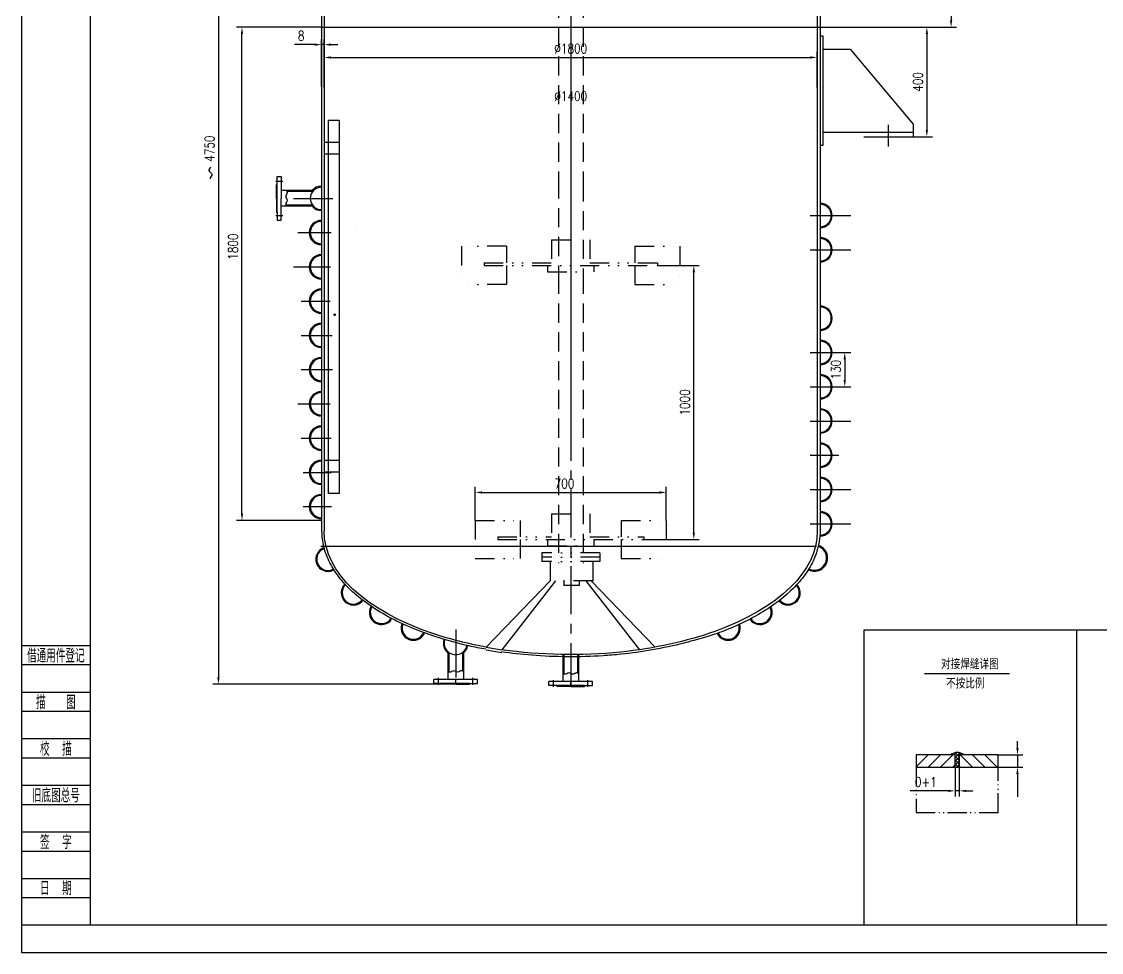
# Model space of a CAD drawing. Header units: millimetres. Extents: x -1762 to 42666, y -863 to 15979.
# Drawn here: x 21582 to 25524, y 10039 to 13436 of the extents above; entities that cross this region are included whole.
import ezdxf
from ezdxf.enums import TextEntityAlignment as Align

# ---------------------------------------------------------------- set-up
doc = ezdxf.new("R2010")
doc.units = ezdxf.units.MM
doc.header["$LTSCALE"] = 10
doc.header["$MEASUREMENT"] = 0
for name, pattern in [('CENTER', [2, 1.25, -0.25, 0.25, -0.25]), ('DASHED', [0.75, 0.5, -0.25]), ('DIVIDE', [1.25, 0.5, -0.25, 0, -0.25, 0, -0.25]), ('SDHX', [11.5, 7, -1.3, 0.3, -1.3, 0.3, -1.3])]:
    doc.linetypes.add(name, pattern=pattern)
doc.layers.get('0').update_dxf_attribs({"linetype": 'CONTINUOUS'})
doc.layers.get('DEFPOINTS').update_dxf_attribs({"linetype": 'CONTINUOUS'})
for name, color, linetype in [('1轮廓实线层', 7, 'CONTINUOUS'), ('2细线层', 3, 'CONTINUOUS'), ('3中心线层', 1, 'CENTER'), ('4虚线层', 6, 'DASHED'), ('5剖面线层', 2, 'CONTINUOUS'), ('6文字层', 3, 'CONTINUOUS'), ('7标注层', 4, 'CONTINUOUS'), ('9双点划线', 6, 'SDHX'), ('9双点划线层', 6, 'DIVIDE'), ('图框层', 7, 'CONTINUOUS')]:
    doc.layers.add(name, color=color, linetype=linetype)
doc.styles.add('PC_TEXTSTYLE', font='romans.shx', dxfattribs={"width": 0.8, "bigfont": 'hzfs.shx'})
doc.dimstyles.new('TH_GBDIM', dxfattribs={"dimscale": 10, "dimtxt": 3.5, "dimasz": 2.5, "dimexe": 2, "dimexo": 0, "dimgap": 1.5, "dimtad": 1, "dimdec": 0, "dimzin": 0, "dimdsep": 46, "dimtxsty": 'PC_TEXTSTYLE', "dimcen": 2.5, "dimadec": 0, "dimazin": 0, "dimtfac": 0.714286, "dimtdec": 0, "dimtmove": 0, "dimatfit": 3, "dimfxl": 0, "dimtolj": 1, "dimtzin": 0, "dimarcsym": 0})

# ---------------------------------------------------------------- blocks, each defined once
blk = doc.blocks.new('*D177')
at = {"layer": '7标注层', "color": 0, "lineweight": -2, "ltscale": 14, "transparency": 16777216}
for p, q in [((24580.3, 12228.6), (24607, 12228.6)), ((24587, 12203.6), (24587, 12128.6)), ((24580.3, 12103.6), (24607, 12103.6))]:
    blk.add_line(p, q, dxfattribs=at)
at = {"layer": '7标注层', "color": 0, "ltscale": 14, "transparency": 16777216}
for points in [[(24582.8, 12203.6), (24591.1, 12203.6), (24587, 12228.6)], [(24582.8, 12128.6), (24591.1, 12128.6), (24587, 12103.6)]]:
    blk.add_solid(points, dxfattribs=at)
at = {"layer": 'DEFPOINTS', "color": 0, "ltscale": 14, "transparency": 16777216}
for p in [(24580.3, 12228.6), (24580.3, 12103.6), (24587, 12103.6)]:
    blk.add_point(p, dxfattribs=at)
at = {"layer": '7标注层', "color": 3, "ltscale": 14, "transparency": 16777216, "insert": (24554.5, 12166.1), "char_height": 35, "attachment_point": 5, "rotation": 90, "style": 'PC_TEXTSTYLE'}
blk.add_mtext('\\A1;130', dxfattribs=at)
blk = doc.blocks.new('*D178')
at = {"layer": '7标注层', "color": 0, "lineweight": -2, "ltscale": 14, "transparency": 16777216}
for p, q in [((22686.9, 13195.9), (22686.9, 13325.3)), ((24486.9, 13195.9), (24486.9, 13325.3)), ((22711.9, 13305.3), (24461.9, 13305.3))]:
    blk.add_line(p, q, dxfattribs=at)
at = {"layer": '7标注层', "color": 0, "ltscale": 14, "transparency": 16777216}
for points in [[(22711.9, 13309.4), (22711.9, 13301.1), (22686.9, 13305.3)], [(24461.9, 13309.4), (24461.9, 13301.1), (24486.9, 13305.3)]]:
    blk.add_solid(points, dxfattribs=at)
at = {"layer": 'DEFPOINTS', "color": 0, "ltscale": 14, "transparency": 16777216}
for p in [(24486.9, 13305.3), (22686.9, 13195.9), (24486.9, 13195.9)]:
    blk.add_point(p, dxfattribs=at)
at = {"layer": '7标注层', "color": 3, "ltscale": 14, "transparency": 16777216, "insert": (23586.9, 13337.8), "char_height": 35, "attachment_point": 5, "style": 'PC_TEXTSTYLE'}
blk.add_mtext('\\A1;%%c1800{}{}', dxfattribs=at)
blk = doc.blocks.new('*D181')
at = {"layer": '7标注层', "color": 0, "lineweight": -2, "ltscale": 14, "transparency": 16777216}
for p, q in [((23586.9, 13916.1), (24995.3, 13916.1)), ((24975.3, 13891.1), (24975.3, 13441.1)), ((24486.9, 13416.1), (24995.3, 13416.1))]:
    blk.add_line(p, q, dxfattribs=at)
at = {"layer": '7标注层', "color": 0, "ltscale": 14, "transparency": 16777216}
for points in [[(24971.2, 13891.1), (24979.5, 13891.1), (24975.3, 13916.1)], [(24971.2, 13441.1), (24979.5, 13441.1), (24975.3, 13416.1)]]:
    blk.add_solid(points, dxfattribs=at)
at = {"layer": 'DEFPOINTS', "color": 0, "ltscale": 14, "transparency": 16777216}
for p in [(23586.9, 13916.1), (24486.9, 13416.1), (24975.3, 13416.1)]:
    blk.add_point(p, dxfattribs=at)
at = {"layer": '7标注层', "color": 3, "ltscale": 14, "transparency": 16777216, "insert": (24942.8, 13690.4), "char_height": 35, "attachment_point": 5, "rotation": 90, "style": 'PC_TEXTSTYLE'}
blk.add_mtext('\\A1;500{}{}', dxfattribs=at)
blk = doc.blocks.new('*D182')
at = {"layer": '7标注层', "color": 0, "lineweight": -2, "ltscale": 14, "transparency": 16777216}
for p, q in [((22676.9, 13416.1), (22366.8, 13416.1)), ((22386.8, 11641.1), (22386.8, 13391.1)), ((22676.9, 11616.1), (22366.8, 11616.1))]:
    blk.add_line(p, q, dxfattribs=at)
at = {"layer": '7标注层', "color": 0, "ltscale": 14, "transparency": 16777216}
for points in [[(22382.7, 13391.1), (22391, 13391.1), (22386.8, 13416.1)], [(22382.7, 11641.1), (22391, 11641.1), (22386.8, 11616.1)]]:
    blk.add_solid(points, dxfattribs=at)
at = {"layer": 'DEFPOINTS', "color": 0, "ltscale": 14, "transparency": 16777216}
for p in [(22386.8, 13416.1), (22676.9, 13416.1), (22676.9, 11616.1)]:
    blk.add_point(p, dxfattribs=at)
at = {"layer": '7标注层', "color": 3, "ltscale": 14, "transparency": 16777216, "insert": (22354.3, 12614.9), "char_height": 35, "attachment_point": 5, "rotation": 90, "style": 'PC_TEXTSTYLE'}
blk.add_mtext('\\A1;1800{}{}', dxfattribs=at)
blk = doc.blocks.new('*D184')
at = {"layer": '7标注层', "color": 0, "lineweight": -2, "ltscale": 14, "transparency": 16777216}
for p, q in [((23646.2, 15487.8), (22281, 15487.8)), ((22301, 15462.8), (22301, 11042.8)), ((23116.9, 11017.8), (22281, 11017.8))]:
    blk.add_line(p, q, dxfattribs=at)
at = {"layer": '7标注层', "color": 0, "ltscale": 14, "transparency": 16777216}
for points in [[(22296.8, 15462.8), (22305.1, 15462.8), (22301, 15487.8)], [(22296.8, 11042.8), (22305.1, 11042.8), (22301, 11017.8)]]:
    blk.add_solid(points, dxfattribs=at)
at = {"layer": 'DEFPOINTS', "color": 0, "ltscale": 14, "transparency": 16777216}
for p in [(23646.2, 15487.8), (22301, 11017.8), (23116.9, 11017.8)]:
    blk.add_point(p, dxfattribs=at)
at = {"layer": '7标注层', "color": 3, "ltscale": 14, "transparency": 16777216, "insert": (22268.5, 12972.6), "char_height": 35, "attachment_point": 5, "rotation": 90, "style": 'PC_TEXTSTYLE'}
blk.add_mtext('\\A1;4750{}{}', dxfattribs=at)
blk = doc.blocks.new('*D185')
at = {"layer": '7标注层', "color": 0, "lineweight": -2, "ltscale": 14, "transparency": 16777216}
for p, q in [((22676.9, 13198.7), (22676.9, 13372.1)), ((22686.9, 13198.7), (22686.9, 13372.1)), ((22651.9, 13352.1), (22578.2, 13352.1)), ((22686.9, 13352.1), (22676.9, 13352.1)), ((22711.9, 13352.1), (22736.9, 13352.1))]:
    blk.add_line(p, q, dxfattribs=at)
at = {"layer": '7标注层', "color": 0, "ltscale": 14, "transparency": 16777216}
for points in [[(22651.9, 13356.2), (22651.9, 13347.9), (22676.9, 13352.1)], [(22711.9, 13356.2), (22711.9, 13347.9), (22686.9, 13352.1)]]:
    blk.add_solid(points, dxfattribs=at)
at = {"layer": 'DEFPOINTS', "color": 0, "ltscale": 14, "transparency": 16777216}
for p in [(22676.9, 13352.1), (22676.9, 13198.7), (22686.9, 13198.7)]:
    blk.add_point(p, dxfattribs=at)
at = {"layer": '7标注层', "color": 3, "ltscale": 14, "transparency": 16777216, "insert": (22602.5, 13384.6), "char_height": 35, "attachment_point": 5, "style": 'PC_TEXTSTYLE'}
blk.add_mtext('\\A1;8', dxfattribs=at)
blk = doc.blocks.new('*D188')
at = {"layer": '7标注层', "color": 0, "lineweight": -2, "ltscale": 14, "transparency": 16777216}
for p, q in [((23238.4, 11616.1), (23238.4, 11737.9)), ((23263.4, 11717.9), (23910.4, 11717.9)), ((23935.4, 11616.1), (23935.4, 11737.9))]:
    blk.add_line(p, q, dxfattribs=at)
at = {"layer": '7标注层', "color": 0, "ltscale": 14, "transparency": 16777216}
for points in [[(23263.4, 11722.1), (23263.4, 11713.7), (23238.4, 11717.9)], [(23910.4, 11722.1), (23910.4, 11713.7), (23935.4, 11717.9)]]:
    blk.add_solid(points, dxfattribs=at)
at = {"layer": 'DEFPOINTS', "color": 0, "ltscale": 14, "transparency": 16777216}
for p in [(23935.4, 11717.9), (23238.4, 11616.1), (23935.4, 11616.1)]:
    blk.add_point(p, dxfattribs=at)
at = {"layer": '7标注层', "color": 3, "ltscale": 14, "transparency": 16777216, "insert": (23563.9, 11750.4), "char_height": 35, "attachment_point": 5, "style": 'PC_TEXTSTYLE'}
blk.add_mtext('\\A1;700{}{}', dxfattribs=at)
blk = doc.blocks.new('*D190')
at = {"layer": '7标注层', "color": 0, "lineweight": -2, "ltscale": 14, "transparency": 16777216}
for p, q in [((23903.4, 12546.4), (24056.1, 12546.4)), ((24036.1, 11571.4), (24036.1, 12521.4)), ((23853.4, 11546.4), (24056.1, 11546.4))]:
    blk.add_line(p, q, dxfattribs=at)
at = {"layer": '7标注层', "color": 0, "ltscale": 14, "transparency": 16777216}
for points in [[(24031.9, 12521.4), (24040.3, 12521.4), (24036.1, 12546.4)], [(24031.9, 11571.4), (24040.3, 11571.4), (24036.1, 11546.4)]]:
    blk.add_solid(points, dxfattribs=at)
at = {"layer": 'DEFPOINTS', "color": 0, "ltscale": 14, "transparency": 16777216}
for p in [(23903.4, 12546.4), (24036.1, 12546.4), (23853.4, 11546.4)]:
    blk.add_point(p, dxfattribs=at)
at = {"layer": '7标注层', "color": 3, "ltscale": 14, "transparency": 16777216, "insert": (24003.6, 12046.4), "char_height": 35, "attachment_point": 5, "rotation": 90, "style": 'PC_TEXTSTYLE'}
blk.add_mtext('\\A1;1000{}{}', dxfattribs=at)
blk = doc.blocks.new('*D191')
at = {"layer": '7标注层', "color": 0, "lineweight": -2, "ltscale": 14, "transparency": 16777216}
for p, q in [((24486.9, 13416.1), (24906.7, 13416.1)), ((24886.7, 13391.1), (24886.7, 13041.1)), ((24836.9, 13016.1), (24906.7, 13016.1))]:
    blk.add_line(p, q, dxfattribs=at)
at = {"layer": '7标注层', "color": 0, "ltscale": 14, "transparency": 16777216}
for points in [[(24882.5, 13391.1), (24890.8, 13391.1), (24886.7, 13416.1)], [(24882.5, 13041.1), (24890.8, 13041.1), (24886.7, 13016.1)]]:
    blk.add_solid(points, dxfattribs=at)
at = {"layer": 'DEFPOINTS', "color": 0, "ltscale": 14, "transparency": 16777216}
for p in [(24486.9, 13416.1), (24836.9, 13016.1), (24886.7, 13016.1)]:
    blk.add_point(p, dxfattribs=at)
at = {"layer": '7标注层', "color": 3, "ltscale": 14, "transparency": 16777216, "insert": (24854.2, 13216.1), "char_height": 35, "attachment_point": 5, "rotation": 90, "style": 'PC_TEXTSTYLE'}
blk.add_mtext('\\A1;400{}{}', dxfattribs=at)
blk = doc.blocks.new('*D202')
at = {"layer": '7标注层', "color": 0, "lineweight": -2, "ltscale": 10, "transparency": 16777216}
for p, q in [((24989.8, 10715.3), (24989.8, 10608.8)), ((25004.8, 10715.3), (25004.8, 10608.8)), ((24964.8, 10628.8), (24825.8, 10628.8)), ((25004.8, 10628.8), (24989.8, 10628.8)), ((25029.8, 10628.8), (25054.8, 10628.8))]:
    blk.add_line(p, q, dxfattribs=at)
at = {"layer": '7标注层', "color": 0, "ltscale": 10, "transparency": 16777216}
for points in [[(24964.8, 10633), (24964.8, 10624.7), (24989.8, 10628.8)], [(25029.8, 10633), (25029.8, 10624.7), (25004.8, 10628.8)]]:
    blk.add_solid(points, dxfattribs=at)
at = {"layer": 'DEFPOINTS', "color": 0, "ltscale": 10, "transparency": 16777216}
for p in [(24989.8, 10715.3), (25004.8, 10715.3), (25004.8, 10628.8)]:
    blk.add_point(p, dxfattribs=at)
at = {"layer": '7标注层', "color": 3, "ltscale": 10, "transparency": 16777216, "insert": (24882.8, 10661.3), "char_height": 35, "attachment_point": 5, "style": 'PC_TEXTSTYLE'}
blk.add_mtext('\\A1;0+1{}{}', dxfattribs=at)
blk = doc.blocks.new('*D203')
at = {"layer": '7标注层', "color": 0, "lineweight": -2, "ltscale": 10, "transparency": 16777216}
for p, q in [((25217.5, 10785.3), (25217.5, 10810.3)), ((25147.3, 10760.3), (25237.5, 10760.3)), ((25217.5, 10760.3), (25217.5, 10715.3)), ((25147.3, 10715.3), (25237.5, 10715.3)), ((25217.5, 10690.3), (25217.5, 10607.3))]:
    blk.add_line(p, q, dxfattribs=at)
at = {"layer": '7标注层', "color": 0, "ltscale": 10, "transparency": 16777216}
for points in [[(25213.3, 10785.3), (25221.6, 10785.3), (25217.5, 10760.3)], [(25213.3, 10690.3), (25221.6, 10690.3), (25217.5, 10715.3)]]:
    blk.add_solid(points, dxfattribs=at)
at = {"layer": 'DEFPOINTS', "color": 0, "ltscale": 10, "transparency": 16777216}
for p in [(25147.3, 10760.3), (25217.5, 10760.3), (25147.3, 10715.3)]:
    blk.add_point(p, dxfattribs=at)
at = {"layer": '7标注层', "color": 3, "ltscale": 10, "transparency": 16777216, "insert": (25185, 10636.3), "char_height": 35, "attachment_point": 5, "rotation": 90, "style": 'PC_TEXTSTYLE'}
blk.add_mtext('\\A1; {}{}', dxfattribs=at)

msp = doc.modelspace()

# ---------------------------------------------------------------- hatches: boundary and pattern name
at = {"layer": '5剖面线层', "ltscale": 7}
h = msp.add_hatch(dxfattribs=at)
h.set_pattern_fill('ANSI31', color=256, scale=10, style=0)
h.set_pattern_definition([(45, (24254.002, 10078.06), (-22.4506, 22.4506), [])])
h.paths.add_polyline_path([(24989.8, 10715.27), (24989.8, 10760.27), (24847.3, 10760.27), (24847.3, 10715.27)])
at = {"layer": '5剖面线层'}
h = msp.add_hatch(dxfattribs=at)
h.set_pattern_fill('ANSI37', color=256, scale=3, style=0)
h.set_pattern_definition([(45, (22809.805, 6253.444), (-6.735192, 6.735192), []), (135, (22809.805, 6253.444), (-6.735192, -6.735192), [])])
h.paths.add_polyline_path([(25004.8, 10760.27), (25021.6, 10760.27, 0.3589063), (24973.57, 10760.27), (24989.8, 10760.27), (24989.8, 10715.27), (25004.8, 10715.27)])
at = {"layer": '5剖面线层', "ltscale": 7}
h = msp.add_hatch(dxfattribs=at)
h.set_pattern_fill('ANSI31', color=256, scale=10, angle=90, style=0)
h.set_pattern_definition([(135, (24254.002, 10078.06), (-22.4506, -22.4506), [])])
h.paths.add_polyline_path([(25147.3, 10715.27), (25147.3, 10760.27), (25004.8, 10760.27), (25004.8, 10715.27)])

# ---------------------------------------------------------------- linework, layer by layer
at = {"ltscale": 14}
for p, q in [((22676.86, 13456.13), (22676.86, 13095.47)), ((22686.86, 13456.13), (22686.86, 13095.47)), ((24486.86, 13456.13), (24486.86, 12900.26)), ((24496.86, 13456.13), (24496.86, 12854.89)), ((22676.86, 13416.13), (23631.86, 13416.13)), ((23631.86, 13416.13), (24496.86, 13416.13)), ((24496.86, 13384.13), (24496.86, 12984.13)), ((24496.86, 13384.13), (24506.86, 13384.13)), ((24506.86, 13384.13), (24506.86, 12984.13)), ((24506.86, 13336.13), (24606.86, 13336.13)), ((24606.86, 13336.13), (24836.86, 13062.13)), ((22676.86, 13095.47), (22676.86, 11576.13)), ((22686.86, 13095.47), (22686.86, 11576.13)), ((24836.86, 13062.13), (24836.86, 13016.13)), ((24506.86, 13032.13), (24836.86, 13032.13)), ((24656.86, 13016.13), (24836.86, 13016.13)), ((24486.86, 12900.26), (24486.86, 12319.83)), ((24496.86, 12854.89), (24496.86, 12325.93)), ((24486.86, 12428.67), (24486.86, 12357.31)), ((24496.86, 12428.67), (24496.86, 12363.41)), ((24486.86, 12319.83), (24486.86, 11738.18)), ((24496.86, 12325.93), (24496.86, 11759.2)), ((24486.86, 11770.04), (24486.86, 11576.13)), ((24496.86, 11776.14), (24496.86, 11576.13)), ((22674.05, 11522.47), (24484.05, 11522.47))]:
    msp.add_line(p, q, dxfattribs=at)
for p, q in [((22701.86, 13074.89), (22701.86, 11713.98)), ((22741.86, 13074.89), (22701.86, 13074.89)), ((22741.86, 13074.89), (22741.86, 11713.98)), ((22686.86, 12996.07), (22741.86, 12996.07)), ((22686.86, 12953.65), (22741.86, 12953.65)), ((22686.86, 11835.23), (22741.86, 11835.23)), ((22686.86, 11792.8), (22741.86, 11792.8)), ((22741.86, 11713.98), (22701.86, 11713.98)), ((24847.3, 10715.27), (24989.8, 10715.27))]:
    msp.add_line(p, q)
for points in [[(23195.36, 11064.86, 0.0528224), (23191.35, 11066.63, 0.0729934), (23188.21, 11067.15, 0.1738746), (23181.25, 11064.79, -0.1660823), (23174.02, 11062.22, -0.1622777), (23166.86, 11064.51, 0.1622777), (23159.71, 11066.79, 0.1660823), (23152.48, 11064.22, -0.1738746), (23145.52, 11061.86, -0.0729934), (23142.38, 11062.38, -0.0528224), (23138.36, 11064.15)], [(23615.36, 11057.2, 0.0528224), (23611.35, 11058.97, 0.0729934), (23608.21, 11059.48, 0.1738746), (23601.25, 11057.13, -0.1660823), (23594.02, 11054.56, -0.1622777), (23586.86, 11056.84, 0.1622777), (23579.71, 11059.13, 0.1660823), (23572.48, 11056.56, -0.1738746), (23565.52, 11054.2, -0.0729934), (23562.38, 11054.72, -0.0528224), (23558.36, 11056.48)]]:
    msp.add_lwpolyline(points, format="xyb", dxfattribs=at)
for centre, radius, start, end in [((22676.86, 12791.13), 41, 90, 270), ((22676.86, 12791.13), 44.5, 90, 140.17466), ((24496.86, 12728.63), 44.5, 270, 90), ((22676.86, 12791.13), 44.5, 219.82534, 270), ((24496.86, 12728.63), 41, 270, 90), ((22676.86, 12666.13), 44.5, 90, 270), ((22676.86, 12666.13), 41, 90, 270), ((24496.86, 12603.63), 44.5, 270, 90), ((24496.86, 12603.63), 41, 270, 90), ((22676.86, 12541.13), 44.5, 90, 270), ((22676.86, 12541.13), 41, 90, 270), ((22676.86, 12416.13), 44.5, 90, 270), ((22676.86, 12416.13), 41, 90, 270), ((24496.86, 12353.63), 44.5, 270, 90), ((24496.86, 12353.63), 41, 270, 90), ((22676.86, 12291.13), 44.5, 90, 270), ((22676.86, 12291.13), 41, 90, 270), ((24496.86, 12228.63), 44.5, 270, 90), ((24496.86, 12228.63), 41, 270, 90), ((22676.86, 12166.13), 44.5, 90, 270), ((22676.86, 12166.13), 41, 90, 270), ((24496.86, 12103.63), 44.5, 270, 90), ((24496.86, 12103.63), 41, 270, 90), ((22676.86, 12041.13), 44.5, 90, 270), ((22676.86, 12041.13), 41, 90, 270), ((24496.86, 11978.63), 44.5, 270, 90), ((24496.86, 11978.63), 41, 270, 90), ((22676.86, 11916.13), 44.5, 90, 270), ((22676.86, 11916.13), 41, 90, 270), ((24496.86, 11853.63), 44.5, 270, 90), ((24496.86, 11853.63), 41, 270, 90), ((22676.86, 11791.13), 44.5, 90, 270), ((22676.86, 11791.13), 41, 90, 270), ((24496.86, 11728.63), 44.5, 270, 90), ((24496.86, 11728.63), 41, 270, 90), ((22676.86, 11666.13), 44.5, 90, 270), ((22676.86, 11666.13), 41, 90, 270), ((24496.86, 11603.63), 44.5, 270, 90), ((24496.86, 11603.63), 41, 270, 90), ((22700.89, 11474.39), 44.5, 111.59073, 295.88974), ((22700.89, 11474.39), 41, 111.59073, 295.88974), ((24476.39, 11478.63), 48, 242.62541, 71.72167), ((24476.39, 11478.63), 44.5, 242.62541, 71.72167), ((22793.66, 11351.68), 44.5, 136.92494, 318.63779), ((22793.66, 11351.68), 41, 137.13264, 318.31853), ((24380.06, 11351.68), 44.5, 221.36221, 43.07506), ((24380.06, 11351.68), 41, 221.68147, 42.86736), ((22896.15, 11280.21), 44.5, 152.31291, 326.20839), ((22896.15, 11280.21), 41, 152.85471, 325.79533), ((24277.57, 11280.21), 44.5, 213.79161, 27.68709), ((24277.57, 11280.21), 41, 214.20467, 27.14529), ((23012.57, 11222.91), 44.5, 161.23946, 333.81672), ((23012.57, 11222.91), 41, 161.75616, 333.44679), ((24161.15, 11222.91), 44.5, 206.18328, 18.76054), ((24161.15, 11222.91), 41, 206.55321, 18.24384)]:
    msp.add_arc(centre, radius, start, end, dxfattribs=at)
at = {"ltscale": 14, "extrusion": (0, 0, -1)}
for major_axis, start_param, end_param in [((-900, 0), 5.3014251, 6.2831853), ((-900, 0), 3.1415927, 4.0886126), ((-900, 0), 5.0622612, 5.3014251), ((900, 0), 0.94702, 1.3675181), ((-900, 0), 4.5091107, 4.9956044)]:
    msp.add_ellipse((23586.86, 11576.13), major_axis=major_axis, ratio=0.5, start_param=start_param, end_param=end_param, dxfattribs=at)
at = {"ltscale": 14}
for points, knots in [([(23084.32, 11194.38), (23065.59, 11200.64), (23047.33, 11207.25), (22998.35, 11226.4), (22968.71, 11239.64), (22913.08, 11267.97), (22887.1, 11283.07), (22839.25, 11314.89), (22817.37, 11331.6), (22778.09, 11366.41), (22760.69, 11384.49), (22730.7, 11421.76), (22718.1, 11440.94), (22697.99, 11480.1), (22690.47, 11500.07), (22681.12, 11538.77), (22678.86, 11557.45), (22678.86, 11576.13)], [5.30142511, 5.30142511, 5.30142511, 5.30142511, 5.37601867, 5.37601867, 5.5071651, 5.5071651, 5.63831152, 5.63831152, 5.76945795, 5.76945795, 5.90060437, 5.90060437, 6.0317508, 6.0317508, 6.16289722, 6.16289722, 6.28318531, 6.28318531, 6.28318531, 6.28318531]), ([(24496.86, 11576.13), (24496.86, 11563.91), (24495.91, 11551.68), (24492.1, 11527.33), (24489.25, 11515.21), (24481.68, 11491.16), (24476.96, 11479.23), (24462.35, 11448.61), (24451.06, 11430.13), (24424.07, 11394.14), (24408.38, 11376.64), (24372.89, 11342.83), (24353.08, 11326.53), (24309.68, 11295.35), (24286.07, 11280.47), (24235.43, 11252.32), (24208.39, 11239.06), (24158.24, 11217.36), (24135.78, 11208.53), (24112.56, 11200.26)], [3.14159265, 3.14159265, 3.14159265, 3.14159265, 3.2196291, 3.2196291, 3.29766555, 3.29766555, 3.37570199, 3.37570199, 3.50035077, 3.50035077, 3.62499955, 3.62499955, 3.74964833, 3.74964833, 3.87429711, 3.87429711, 3.99894589, 3.99894589, 4.09319979, 4.09319979, 4.09319979, 4.09319979]), ([(23276.93, 11145.53), (23256.29, 11149.29), (23235.93, 11153.43), (23178.61, 11166.33), (23142.45, 11175.98), (23099.86, 11189.28), (23092.05, 11191.8), (23084.32, 11194.38)], [5.06226121, 5.06226121, 5.06226121, 5.06226121, 5.13510905, 5.13510905, 5.2706446, 5.2706446, 5.30142511, 5.30142511, 5.30142511, 5.30142511]), ([(24112.56, 11200.26), (24038.79, 11178.49), (24019.26, 11173.02), (23962.13, 11158.38), (23923.6, 11150.14), (23846.62, 11136.74), (23808.26, 11131.45), (23769.38, 11127.44)], [4.16463494, 4.16463494, 4.16463494, 4.16463494, 4.2387561, 4.2387561, 4.37738935, 4.37738935, 4.50911072, 4.50911072, 4.50911072, 4.50911072]), ([(23769.38, 11127.44), (23748.05, 11125.24), (23726.57, 11123.43), (23661.77, 11119.16), (23618.15, 11117.88), (23530.99, 11118.47), (23487.45, 11120.35), (23407.21, 11126.75), (23370.39, 11130.88), (23334.21, 11136.15)], [4.50911072, 4.50911072, 4.50911072, 4.50911072, 4.58135021, 4.58135021, 4.72598831, 4.72598831, 4.8706264, 4.8706264, 4.99560443, 4.99560443, 4.99560443, 4.99560443])]:
    msp.add_open_spline(points, degree=3, knots=knots, dxfattribs=at)
at = {"layer": '1轮廓实线层', "ltscale": 14}
for p, q in [((24506.86, 12984.13), (24496.86, 12984.13)), ((22515.36, 12871.13), (22530.36, 12871.13)), ((22515.36, 12862.63), (22515.36, 12871.13)), ((22515.36, 12737.83), (22515.36, 12862.63)), ((22530.36, 12871.13), (22530.36, 12862.63)), ((22530.36, 12862.63), (22530.36, 12844.63)), ((22512.36, 12841.13), (22515.36, 12841.13)), ((22512.36, 12820.63), (22512.36, 12841.13)), ((22512.36, 12791.13), (22512.36, 12820.63)), ((22515.36, 12841.13), (22515.36, 12844.63)), ((22530.36, 12844.63), (22530.36, 12820.63)), ((22530.36, 12820.63), (22530.36, 12791.13)), ((22647.39, 12819.63), (22530.36, 12819.63)), ((22644.37, 12816.13), (22550.88, 12816.13)), ((22512.36, 12791.13), (22512.36, 12761.63)), ((22530.36, 12761.63), (22530.36, 12791.13)), ((22512.36, 12761.63), (22512.36, 12741.13)), ((22512.36, 12741.13), (22515.36, 12741.13)), ((22515.36, 12741.13), (22515.36, 12737.63)), ((22515.36, 12737.63), (22515.36, 12719.63)), ((22647.39, 12762.63), (22530.36, 12762.63)), ((22530.36, 12737.63), (22530.36, 12761.63)), ((22530.36, 12719.63), (22530.36, 12737.63)), ((22644.37, 12766.13), (22547.59, 12766.13)), ((22515.36, 12719.63), (22515.36, 12711.13)), ((22515.36, 12711.13), (22530.36, 12711.13)), ((22530.36, 12711.13), (22530.36, 12719.63)), ((22805.55, 12687.67), (22805.55, 12687.67)), ((23511.88, 11395.3), (23278.52, 11153.48)), ((23531.41, 11395.3), (23335.36, 11144.06)), ((23642.32, 11395.3), (23838.36, 11144.06)), ((23661.85, 11395.3), (23895.2, 11153.48)), ((28094.78, 11215.69), (24657.12, 11215.69)), ((24657.12, 11215.69), (24657.12, 10139.46)), ((25433.35, 11215.69), (25433.35, 10139.46)), ((23138.36, 11136.95), (23138.36, 11035.8)), ((23141.86, 11134.05), (23141.86, 11062.55)), ((23191.86, 11134.05), (23191.86, 11066.46)), ((23195.36, 11136.95), (23195.36, 11035.8)), ((23278.32, 11143.26), (23335.4, 11133.97)), ((23278.52, 11153.48), (23335.4, 11144.03)), ((23558.36, 11129.28), (23558.36, 11028.13)), ((23561.86, 11126.39), (23561.86, 11054.89)), ((23611.86, 11126.39), (23611.86, 11058.79)), ((23615.36, 11129.28), (23615.36, 11028.13)), ((23196.36, 11035.8), (23086.86, 11035.8)), ((23086.86, 11020.8), (23086.86, 11035.8)), ((23095.36, 11020.8), (23086.86, 11020.8)), ((23113.36, 11020.8), (23095.36, 11020.8)), ((23216.86, 11020.8), (23113.36, 11020.8)), ((23116.86, 11017.8), (23116.86, 11020.8)), ((23166.86, 11017.8), (23116.86, 11017.8)), ((23140.36, 11020.8), (23158.36, 11020.8)), ((23158.36, 11020.8), (23166.86, 11020.8)), ((23166.86, 11020.8), (23166.86, 11035.8)), ((23166.86, 11017.8), (23196.36, 11017.8)), ((23220.36, 11035.8), (23196.36, 11035.8)), ((23196.36, 11017.8), (23216.86, 11017.8)), ((23216.86, 11017.8), (23216.86, 11020.8)), ((23216.86, 11020.8), (23220.36, 11020.8)), ((23246.86, 11035.8), (23220.36, 11035.8)), ((23220.36, 11020.8), (23246.86, 11020.8)), ((23246.86, 11020.8), (23246.86, 11035.8)), ((23616.36, 11028.13), (23506.86, 11028.13)), ((23506.86, 11013.13), (23506.86, 11028.13)), ((23515.36, 11013.13), (23506.86, 11013.13)), ((23533.36, 11013.13), (23515.36, 11013.13)), ((23636.86, 11013.13), (23533.36, 11013.13)), ((23536.86, 11010.13), (23536.86, 11013.13)), ((23586.86, 11010.13), (23536.86, 11010.13)), ((23560.36, 11013.13), (23578.36, 11013.13)), ((23578.36, 11013.13), (23586.86, 11013.13)), ((23586.86, 11013.13), (23586.86, 11028.13)), ((23586.86, 11010.13), (23616.36, 11010.13)), ((23640.36, 11028.13), (23616.36, 11028.13)), ((23616.36, 11010.13), (23636.86, 11010.13)), ((23636.86, 11010.13), (23636.86, 11013.13)), ((23636.86, 11013.13), (23640.36, 11013.13)), ((23666.86, 11028.13), (23640.36, 11028.13)), ((23640.36, 11013.13), (23666.86, 11013.13)), ((23666.86, 11013.13), (23666.86, 11028.13))]:
    msp.add_line(p, q, dxfattribs=at)
at = {"layer": '1轮廓实线层'}
for p, q in [((24989.8, 10760.27), (24847.3, 10760.27)), ((24847.3, 10760.27), (24847.3, 10715.27)), ((24989.8, 10715.27), (24989.8, 10760.27)), ((25147.3, 10760.27), (25004.8, 10760.27)), ((25004.8, 10760.27), (25004.8, 10715.27)), ((25147.3, 10715.27), (25147.3, 10760.27)), ((24847.3, 10715.27), (25004.8, 10715.27)), ((25004.8, 10715.27), (25147.3, 10715.27))]:
    msp.add_line(p, q, dxfattribs=at)
at = {"layer": '1轮廓实线层', "ltscale": 14}
for radius, start, end in [(45, 164.38416, 230.70352), (42, 164.38416, 346.23815), (45, 309.29648, 346.23815)]:
    msp.add_arc((23166.86, 11167.8), radius, start, end, dxfattribs=at)
at = {"layer": '1轮廓实线层'}
msp.add_arc((24997.59, 10731.12), 37.77, 50.51323, 129.48677, dxfattribs=at)
at = {"layer": '1轮廓实线层', "ltscale": 14, "start_tangent": (-0.6281236, -0.7781136)}
msp.add_spline([(22272.96, 12904.05), (22265.57, 12892.33), (22277.31, 12878.87), (22271.22, 12864.54), (22271.22, 12862.37)], degree=3, dxfattribs=at)
at = {"layer": '2细线层'}
for p, q in [((21582.41, 11159.46), (21832.41, 11159.46)), ((21582.41, 11089.46), (21832.41, 11089.46)), ((21582.41, 10989.46), (21832.41, 10989.46)), ((21582.41, 10919.46), (21832.41, 10919.46)), ((21582.41, 10819.46), (21832.41, 10819.46)), ((21582.41, 10749.46), (21832.41, 10749.46)), ((21582.41, 10649.46), (21832.41, 10649.46)), ((21582.41, 10579.46), (21832.41, 10579.46)), ((21582.41, 10479.46), (21832.41, 10479.46)), ((21582.41, 10409.46), (21832.41, 10409.46)), ((21582.41, 10309.46), (21832.41, 10309.46)), ((21582.41, 10239.46), (21832.41, 10239.46)), ((21582.41, 10139.46), (21832.41, 10139.46))]:
    msp.add_line(p, q, dxfattribs=at)
at = {"layer": '2细线层', "ltscale": 14}
msp.add_lwpolyline([(22549.24, 12819.63, -0.0528224), (22551.05, 12815.64, -0.0729934), (22551.61, 12812.51, -0.1738746), (22549.34, 12805.52, 0.1660823), (22546.86, 12798.26, 0.1622777), (22549.24, 12791.13, -0.1622777), (22551.61, 12784.01, -0.1660823), (22549.13, 12776.75, 0.1738746), (22546.86, 12769.76, 0.0729934), (22547.42, 12766.63, 0.0528224), (22549.24, 12762.63)], format="xyb", dxfattribs=at)
msp.add_point((21832.41, 10139.46), dxfattribs=at)
at = {"layer": '3中心线层', "ltscale": 14}
for p, q in [((23586.86, 15504.61), (23586.86, 11924.43)), ((23586.86, 15088.49), (23586.86, 11013.36)), ((24746.86, 12980.47), (24746.86, 13059.08)), ((22510.36, 12853.63), (22535.36, 12853.63)), ((22575.05, 12791.13), (22718.54, 12791.13)), ((22510.36, 12728.63), (22535.36, 12728.63)), ((24460.33, 12728.63), (24609.48, 12728.63)), ((22590.75, 12666.13), (22712.72, 12666.13)), ((24460.33, 12603.63), (24609.48, 12603.63)), ((22575.05, 12541.13), (22709.82, 12541.13)), ((22602.53, 12416.13), (22708.36, 12416.13)), ((22602.53, 12291.13), (22715.63, 12291.13)), ((24460.33, 12228.63), (24609.48, 12228.63)), ((22602.53, 12166.13), (22717.08, 12166.13)), ((24460.33, 12103.63), (24609.48, 12103.63)), ((22590.75, 12041.13), (22708.36, 12041.13)), ((24460.33, 11978.63), (24609.48, 11978.63)), ((22602.53, 11916.13), (22712.72, 11916.13)), ((24460.33, 11853.63), (24565.47, 11853.63)), ((22610.38, 11791.13), (22714.18, 11791.13)), ((24460.33, 11728.63), (24609.48, 11728.63)), ((22610.38, 11666.13), (22714.18, 11666.13)), ((24460.33, 11603.63), (24609.48, 11603.63)), ((23166.86, 11217.93), (23166.86, 11013.36)), ((23104.36, 11015.8), (23104.36, 11040.8)), ((23229.36, 11015.8), (23229.36, 11040.8)), ((23524.36, 11008.13), (23524.36, 11033.13)), ((23649.36, 11008.13), (23649.36, 11033.13))]:
    msp.add_line(p, q, dxfattribs=at)
at = {"layer": '4虚线层', "ltscale": 14}
for p, q in [((23541.86, 13939.6), (23541.86, 12787.63)), ((23631.86, 13939.6), (23631.86, 12787.63)), ((23541.86, 12860.65), (23541.86, 12512.4)), ((23631.86, 12849.86), (23631.86, 12512.4)), ((23541.86, 12512.4), (23541.86, 11459.68)), ((23631.86, 12512.4), (23631.86, 11459.68)), ((23541.86, 11522.88), (23541.86, 11497)), ((23631.86, 11522.88), (23631.86, 11497))]:
    msp.add_line(p, q, dxfattribs=at)
at = {"layer": '6文字层'}
msp.add_line((24878.59, 11057.3), (25187.82, 11057.3), dxfattribs=at)
at = {"layer": '7标注层', "ltscale": 14}
msp.add_circle((22725.27, 12366.36), 3, dxfattribs=at)
at = {"layer": '9双点划线'}
for p, q in [((24847.3, 10715.27), (24847.3, 10550.27)), ((25147.3, 10550.27), (25147.3, 10715.27)), ((24847.3, 10550.27), (25147.3, 10550.27))]:
    msp.add_line(p, q, dxfattribs=at)
at = {"layer": '9双点划线层', "ltscale": 14}
for p, q in [((23352.36, 12616.13), (23188.36, 12616.13)), ((23188.36, 12616.13), (23188.36, 12476.73)), ((23352.36, 12616.13), (23352.36, 12556.27)), ((23352.36, 12616.13), (23352.36, 12556.27)), ((23517.16, 12639.98), (23517.16, 12546.43)), ((23517.16, 12639.98), (23656.56, 12639.98)), ((23656.56, 12639.98), (23656.56, 12546.43)), ((23821.36, 12616.13), (23985.36, 12616.13)), ((23821.36, 12616.13), (23821.36, 12556.27)), ((23985.36, 12616.13), (23985.36, 12476.73)), ((23985.36, 12616.13), (23985.36, 12476.73)), ((23270.36, 12556.27), (23517.16, 12556.27)), ((23270.36, 12556.27), (23270.36, 12546.43)), ((23270.36, 12546.43), (23903.36, 12546.43)), ((23352.36, 12546.43), (23352.36, 12476.73)), ((23352.36, 12546.43), (23352.36, 12476.73)), ((23502.16, 12546.43), (23502.16, 12522.88)), ((23656.56, 12556.27), (23903.36, 12556.27)), ((23671.56, 12546.43), (23671.56, 12522.88)), ((23821.36, 12546.43), (23821.36, 12476.73)), ((23903.36, 12556.27), (23903.36, 12546.43)), ((23502.16, 12522.88), (23671.56, 12522.88)), ((23352.36, 12476.73), (23188.36, 12476.73)), ((23821.36, 12476.73), (23985.36, 12476.73)), ((23517.16, 11639.98), (23656.56, 11639.98)), ((23517.16, 11639.98), (23517.16, 11546.43)), ((23656.56, 11639.98), (23656.56, 11546.43)), ((23238.36, 11616.13), (23402.36, 11616.13)), ((23238.36, 11616.13), (23238.36, 11476.73)), ((23402.36, 11616.13), (23402.36, 11556.27)), ((23771.36, 11616.13), (23935.36, 11616.13)), ((23771.36, 11616.13), (23771.36, 11556.27)), ((23935.36, 11616.13), (23935.36, 11476.73)), ((23320.36, 11556.27), (23517.16, 11556.27)), ((23320.36, 11556.27), (23320.36, 11546.43)), ((23656.56, 11556.27), (23853.36, 11556.27)), ((23853.36, 11556.27), (23853.36, 11546.43)), ((23320.36, 11546.43), (23853.36, 11546.43)), ((23402.36, 11546.43), (23402.36, 11476.73)), ((23502.16, 11546.43), (23502.16, 11522.88)), ((23502.16, 11522.88), (23671.56, 11522.88)), ((23671.56, 11546.43), (23671.56, 11522.88)), ((23771.36, 11546.43), (23771.36, 11476.73)), ((23238.36, 11476.73), (23402.36, 11476.73)), ((23692.86, 11497), (23481.64, 11497)), ((23481.64, 11497), (23481.64, 11465.97)), ((23692.86, 11481.49), (23481.64, 11481.49)), ((23692.86, 11497), (23692.86, 11465.97)), ((23771.36, 11476.73), (23935.36, 11476.73)), ((23692.86, 11465.97), (23481.64, 11465.97)), ((23511.88, 11465.97), (23511.88, 11395.3)), ((23667.01, 11465.97), (23667.01, 11395.3)), ((23667.01, 11395.3), (23511.88, 11395.3)), ((23561.43, 11395.3), (23561.43, 11378.06)), ((23617.45, 11395.3), (23617.45, 11378.06)), ((23617.45, 11378.06), (23561.43, 11378.06))]:
    msp.add_line(p, q, dxfattribs=at)
at = {"layer": 'DEFPOINTS', "color": 0, "ltscale": 14}
for p, q in [((21582.41, 15979.46), (21582.41, 10039.46)), ((21582.41, 10039.46), (29992.41, 10039.46))]:
    msp.add_line(p, q, dxfattribs=at)
at = {"layer": 'DEFPOINTS', "color": 0, "linetype": 'ByBlock', "ltscale": 14}
msp.add_point((24746.86, 13016.13), dxfattribs=at)
at = {"layer": 'DEFPOINTS', "color": 0, "linetype": 'ByBlock'}
for p in [(25147.3, 10760.27), (25147.3, 10715.27)]:
    msp.add_point(p, dxfattribs=at)
at = {"layer": '图框层', "color": 7, "ltscale": 14}
for p, q in [((21832.41, 15879.46), (21832.41, 10139.46)), ((21832.41, 10139.46), (29892.41, 10139.46))]:
    msp.add_line(p, q, dxfattribs=at)

# ---------------------------------------------------------------- texts
at = {"layer": '2细线层', "style": 'PC_TEXTSTYLE'}
for s, width, p in [('借通用件登记', 0.667, (21707.41, 11124.46)), ('描   图', 0.6667, (21707.41, 10954.46)), ('校  描', 0.667, (21707.41, 10784.46)), ('旧底图总号', 0.667, (21707.41, 10614.46)), ('签  字', 0.667, (21707.41, 10444.46)), ('日  期', 0.667, (21707.47, 10275.45))]:
    msp.add_text(s, height=50, dxfattribs=dict(at, width=width)).set_placement(p, align=Align.MIDDLE)
at = {"layer": '2细线层', "style": 'PC_TEXTSTYLE', "width": 0.8}
for s, p in [('对接焊缝详图', (24938.66, 11073.13)), ('不按比例', (24957.05, 11002.59))]:
    msp.add_text(s, height=35, dxfattribs=at).set_placement(p)
at = {"layer": '7标注层', "ltscale": 14, "insert": (23586.86, 13164.07), "char_height": 35, "attachment_point": 5, "style": 'PC_TEXTSTYLE'}
msp.add_mtext('\\A1;%%C1400', dxfattribs=at)

# ---------------------------------------------------------------- dimensions: what is measured, and where the dimension line sits
at = {"layer": '7标注层', "ltscale": 14}
for base, p1, p2, angle, text, picture, middle, dimtype in [((22300.96, 11017.8), (23646.25, 15487.78), (23116.86, 11017.8), 90, '4750{}{}', '*D184', (22300.96, 12972.63), 160), ((24975.32, 13416.13), (23586.86, 13916.13), (24486.86, 13416.13), 90, '500{}{}', '*D181', (24975.32, 13690.45), 160), ((22386.84, 13416.13), (22676.86, 11616.13), (22676.86, 13416.13), 90, '1800{}{}', '*D182', (22386.84, 12614.91), 160), ((22676.86, 13352.07), (22686.86, 13198.66), (22676.86, 13198.66), 180, '8', '*D185', (22602.53, 13352.07), 161), ((24886.66, 13016.13), (24486.86, 13416.13), (24836.86, 13016.13), 90, '400{}{}', '*D191', (24886.66, 13216.13), 160), ((24486.86, 13305.27), (22686.86, 13195.88), (24486.86, 13195.88), 0, '%%c1800{}{}', '*D178', (23586.86, 13305.27), 161), ((24036.1, 12546.43), (23853.36, 11546.43), (23903.36, 12546.43), 90, '1000{}{}', '*D190', (24036.1, 12046.43), 160)]:
    dim = msp.add_linear_dim(base=base, p1=p1, p2=p2, angle=angle, text=text, dimstyle='TH_GBDIM', override={"dimgap": 1.5, "dimtad": 1, "dimjust": 0, "dimse1": 0, "dimse2": 0, "dimsd1": 0, "dimsd2": 0, "dimclrt": 3, "dimtvp": 0}, dxfattribs=at)
    dim.commit()
    dim.dimension.update_dxf_attribs({"geometry": picture, "text_midpoint": middle, "dimtype": dimtype})
dim = msp.add_aligned_dim(p1=(24580.33, 12228.63), p2=(24580.33, 12103.63), distance=6.64, text='130', dimstyle='TH_GBDIM', override={"dimgap": 1.5, "dimtad": 1, "dimjust": 0, "dimse1": 0, "dimse2": 0, "dimsd1": 0, "dimsd2": 0, "dimclrt": 3, "dimtvp": 0}, dxfattribs=at)
dim.commit()
dim.dimension.update_dxf_attribs({"geometry": '*D177', "text_midpoint": (24554.47, 12166.13)})
dim = msp.add_linear_dim(base=(23935.36, 11717.9), p1=(23238.36, 11616.13), p2=(23935.36, 11616.13), text='700{}{}', dimstyle='TH_GBDIM', override={"dimgap": 1.5, "dimtad": 1, "dimjust": 0, "dimse1": 0, "dimse2": 0, "dimsd1": 0, "dimsd2": 0, "dimclrt": 3, "dimtvp": 0}, dxfattribs=at)
dim.commit()
dim.dimension.update_dxf_attribs({"geometry": '*D188', "text_midpoint": (23563.93, 11717.9), "dimtype": 160})
at = {"layer": '7标注层', "ltscale": 10}
dim = msp.add_linear_dim(base=(25217.46, 10760.27), p1=(25147.3, 10715.27), p2=(25147.3, 10760.27), angle=90, text=' {}{}', dimstyle='TH_GBDIM', override={"dimgap": 1.5, "dimtad": 1, "dimjust": 0, "dimse1": 0, "dimse2": 0, "dimsd1": 0, "dimsd2": 0, "dimclrt": 3, "dimtvp": 0}, dxfattribs=at)
dim.commit()
dim.dimension.update_dxf_attribs({"geometry": '*D203', "text_midpoint": (25217.46, 10636.27), "dimtype": 160})
dim = msp.add_linear_dim(base=(25004.8, 10628.84), p1=(24989.8, 10715.27), p2=(25004.8, 10715.27), text='0+1{}{}', dimstyle='TH_GBDIM', override={"dimgap": 1.5, "dimtad": 1, "dimjust": 0, "dimse1": 0, "dimse2": 0, "dimsd1": 0, "dimsd2": 0, "dimclrt": 3, "dimtvp": 0}, dxfattribs=at)
dim.commit()
dim.dimension.update_dxf_attribs({"geometry": '*D202', "text_midpoint": (24882.8, 10628.84), "dimtype": 160})

doc.saveas('drawing.dxf')
